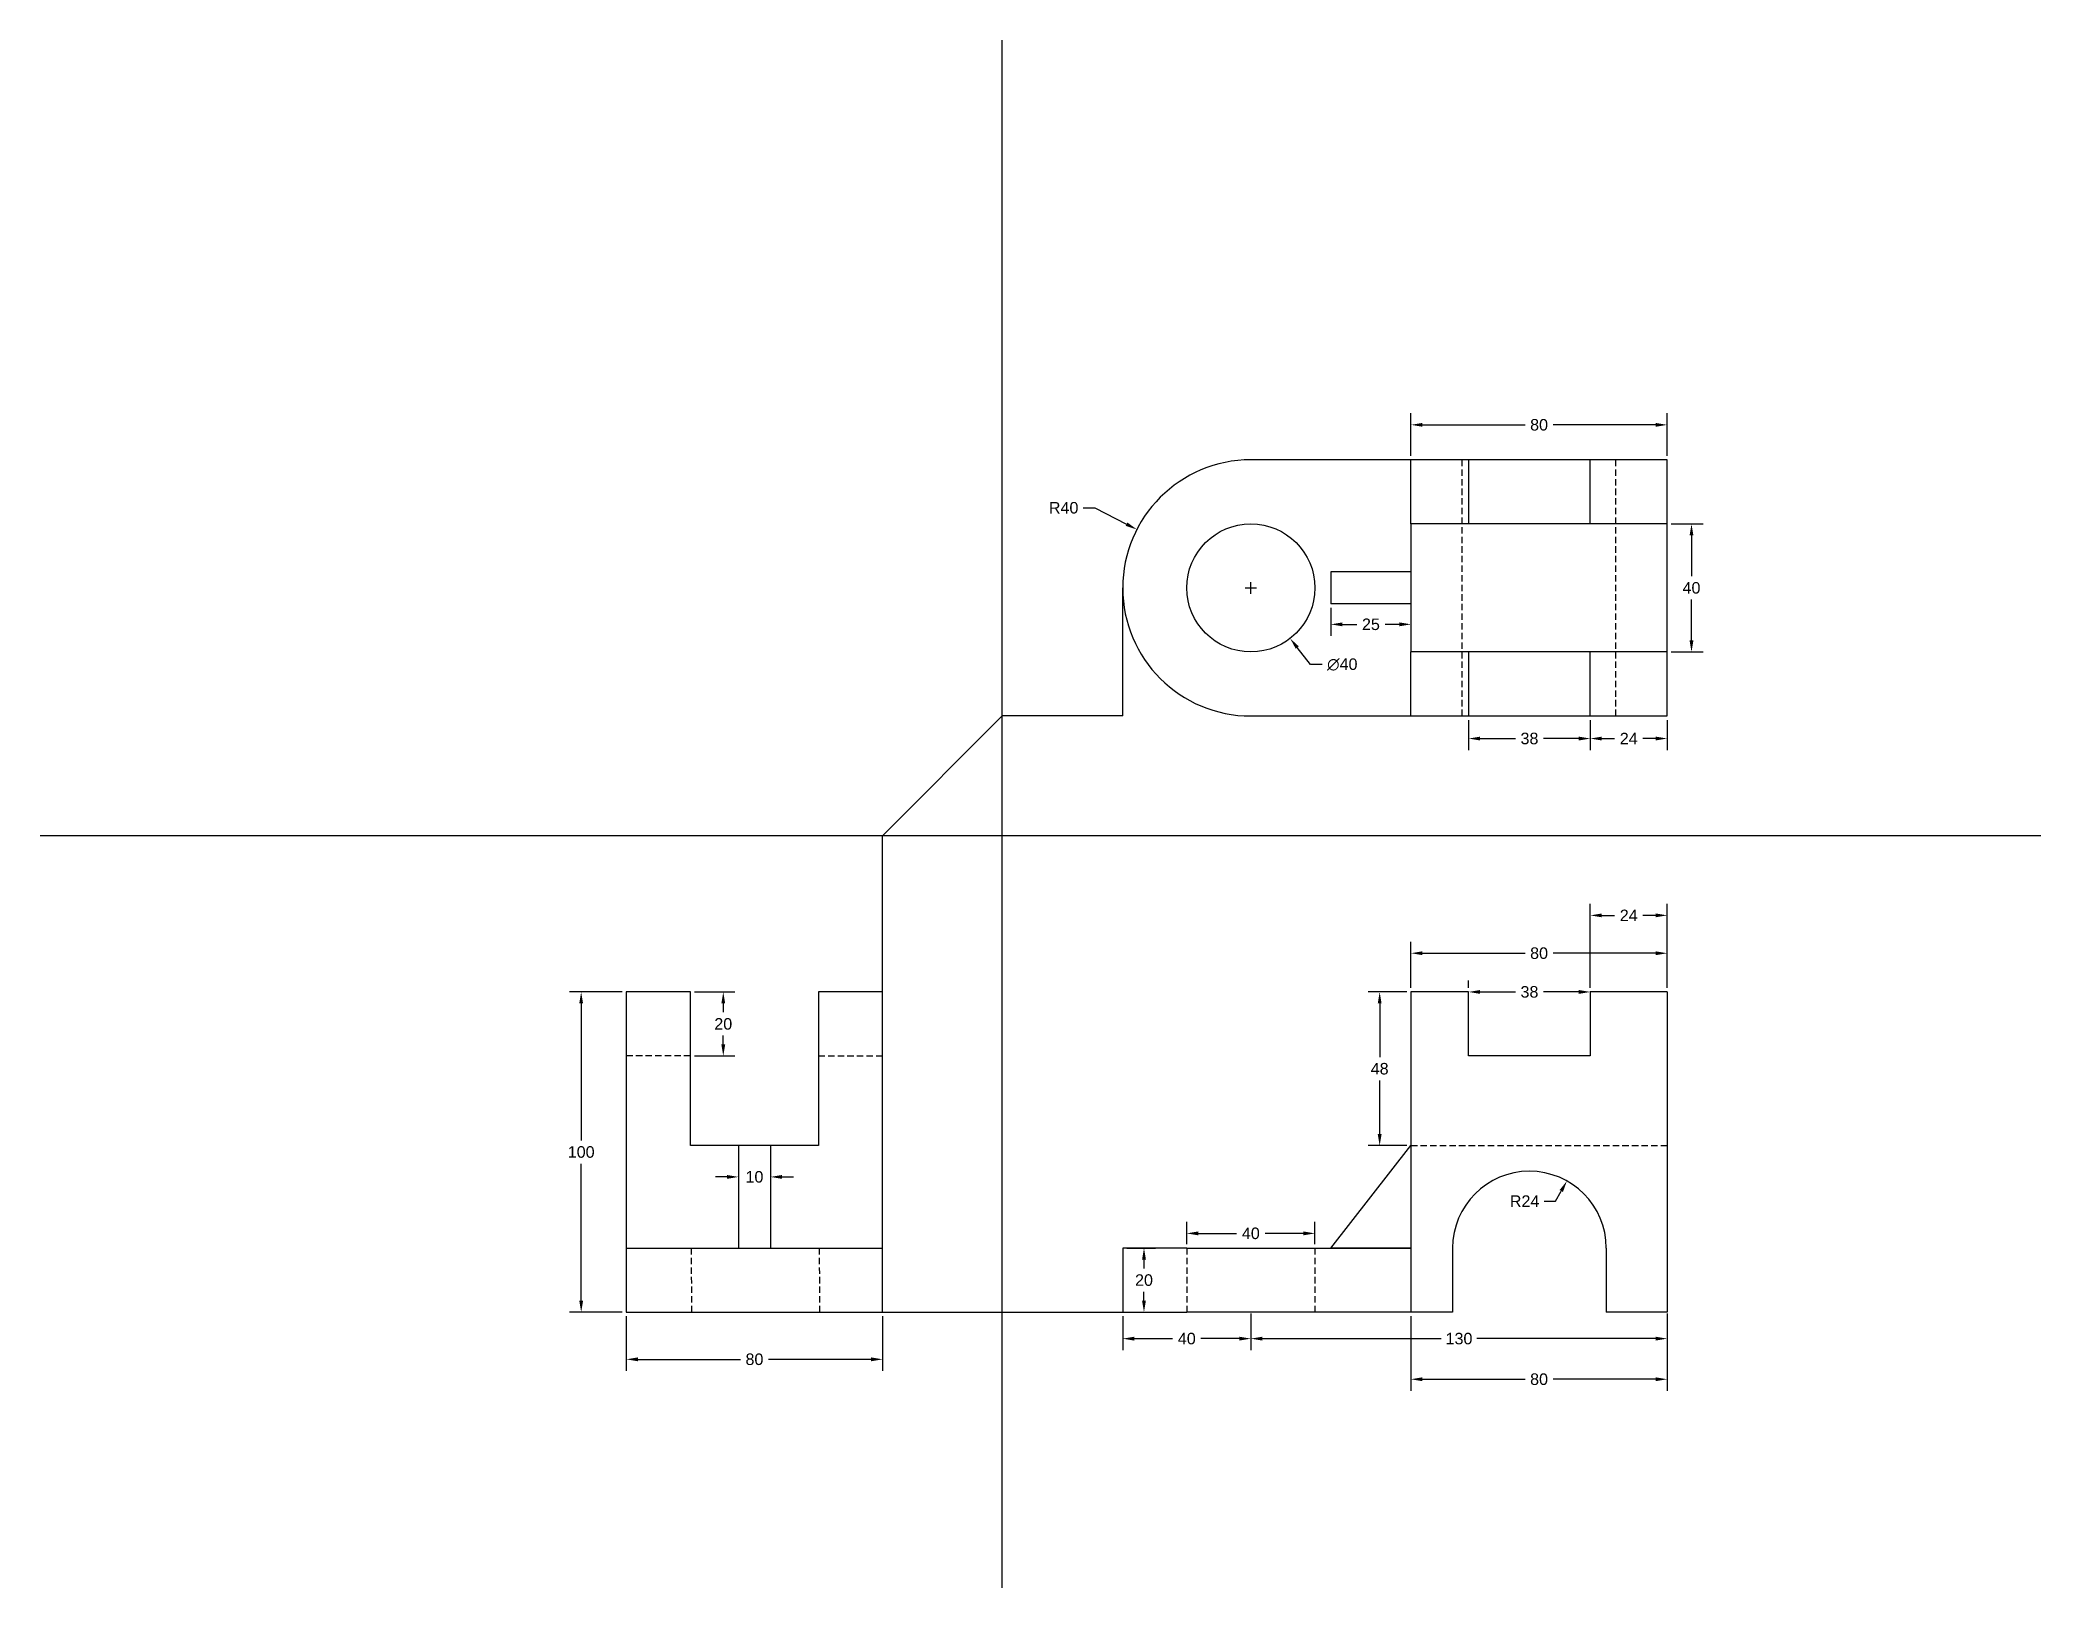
# Model space of a CAD drawing. Header units: inches. Extents: x 217 to 841, y 360 to 843.
import ezdxf

# ---------------------------------------------------------------- set-up
doc = ezdxf.new("R2010")
doc.units = ezdxf.units.IN
doc.header["$LTSCALE"] = 8
doc.header["$MEASUREMENT"] = 0
doc.linetypes.add('HIDDEN', pattern=[0.375, 0.25, -0.125])
for name, color, linetype in [('dymention', 1, 'Continuous'), ('hidden', 2, 'HIDDEN'), ('line', 5, 'Continuous')]:
    doc.layers.add(name, color=color, linetype=linetype)
doc.styles.get("Standard").update_dxf_attribs({"font": 'arial.ttf'})
doc.dimstyles.get("Standard").update_dxf_attribs({"dimscale": 20, "dimtxt": 0.18, "dimasz": 0.18, "dimexe": 0.18, "dimexo": 0.0625, "dimgap": 0.09, "dimtad": 0, "dimtih": 1, "dimtoh": 1, "dimdec": 0, "dimzin": 0, "dimdsep": 46, "dimtxsty": 'Standard', "dimcen": 0.09, "dimclrt": 4, "dimadec": 0, "dimazin": 0, "dimtfac": 1, "dimtdec": 0, "dimtofl": 0, "dimtmove": 0, "dimatfit": 3, "dimfxl": 1, "dimtolj": 1, "dimtzin": 0, "dimarcsym": 0})

# ---------------------------------------------------------------- blocks, each defined once
blk = doc.blocks.new('*D2')
at = {"layer": 'Defpoints', "color": 0, "transparency": 16777216}
for p in [(644.7, 446.04), (724.7, 446.04), (724.7, 425.09)]:
    blk.add_point(p, dxfattribs=at)
at = {"layer": 'dymention', "color": 0, "lineweight": -2, "transparency": 16777216}
for p, q in [((644.7, 444.79), (644.7, 421.49)), ((724.7, 444.79), (724.7, 421.49)), ((648.3, 425.09), (680.32, 425.09)), ((721.1, 425.09), (689.07, 425.09))]:
    blk.add_line(p, q, dxfattribs=at)
at = {"layer": 'dymention', "color": 0, "transparency": 16777216}
for points in [[(648.3, 425.69), (648.3, 424.49), (644.7, 425.09)], [(721.1, 425.69), (721.1, 424.49), (724.7, 425.09)]]:
    blk.add_solid(points, dxfattribs=at)
at = {"layer": 'dymention', "color": 4, "transparency": 16777216, "insert": (684.7, 425.09), "char_height": 3.6, "attachment_point": 5}
blk.add_mtext('\\A1;80', dxfattribs=at)
blk = doc.blocks.new('*D5')
at = {"layer": 'Defpoints', "color": 0, "transparency": 16777216}
for p in [(724.7, 558.13), (644.7, 546.04), (724.7, 546.04)]:
    blk.add_point(p, dxfattribs=at)
at = {"layer": 'dymention', "color": 0, "lineweight": -2, "transparency": 16777216}
for p, q in [((644.7, 547.29), (644.7, 561.73)), ((648.3, 558.13), (680.32, 558.13)), ((721.1, 558.13), (689.07, 558.13)), ((724.7, 547.29), (724.7, 561.73))]:
    blk.add_line(p, q, dxfattribs=at)
at = {"layer": 'dymention', "color": 0, "transparency": 16777216}
for points in [[(648.3, 558.73), (648.3, 557.53), (644.7, 558.13)], [(721.1, 558.73), (721.1, 557.53), (724.7, 558.13)]]:
    blk.add_solid(points, dxfattribs=at)
at = {"layer": 'dymention', "color": 4, "transparency": 16777216, "insert": (684.7, 558.13), "char_height": 3.6, "attachment_point": 5}
blk.add_mtext('\\A1;80', dxfattribs=at)
blk = doc.blocks.new('*D6')
at = {"layer": 'Defpoints', "color": 0, "transparency": 16777216}
for p in [(662.7, 546.04), (700.7, 546.04), (700.7, 546.04)]:
    blk.add_point(p, dxfattribs=at)
at = {"layer": 'dymention', "color": 0, "lineweight": -2, "transparency": 16777216}
for p, q in [((662.7, 547.29), (662.7, 549.64)), ((666.3, 546.04), (677.32, 546.04)), ((697.1, 546.04), (686.08, 546.04)), ((700.7, 547.29), (700.7, 549.64))]:
    blk.add_line(p, q, dxfattribs=at)
at = {"layer": 'dymention', "color": 0, "transparency": 16777216}
for points in [[(666.3, 546.64), (666.3, 545.44), (662.7, 546.04)], [(697.1, 546.64), (697.1, 545.44), (700.7, 546.04)]]:
    blk.add_solid(points, dxfattribs=at)
at = {"layer": 'dymention', "color": 4, "transparency": 16777216, "insert": (681.7, 546.04), "char_height": 3.6, "attachment_point": 5}
blk.add_mtext('\\A1;38', dxfattribs=at)
blk = doc.blocks.new('*D7')
at = {"layer": 'Defpoints', "color": 0, "transparency": 16777216}
for p in [(724.7, 569.95), (700.7, 546.04), (724.7, 546.04)]:
    blk.add_point(p, dxfattribs=at)
at = {"layer": 'dymention', "color": 0, "lineweight": -2, "transparency": 16777216}
for p, q in [((700.7, 547.29), (700.7, 573.55)), ((704.3, 569.95), (708.29, 569.95)), ((721.1, 569.95), (717.1, 569.95)), ((724.7, 547.29), (724.7, 573.55))]:
    blk.add_line(p, q, dxfattribs=at)
at = {"layer": 'dymention', "color": 0, "transparency": 16777216}
for points in [[(704.3, 570.55), (704.3, 569.35), (700.7, 569.95)], [(721.1, 570.55), (721.1, 569.35), (724.7, 569.95)]]:
    blk.add_solid(points, dxfattribs=at)
at = {"layer": 'dymention', "color": 4, "transparency": 16777216, "insert": (712.7, 569.95), "char_height": 3.6, "attachment_point": 5}
blk.add_mtext('\\A1;24', dxfattribs=at)
blk = doc.blocks.new('*D9')
at = {"layer": 'Defpoints', "color": 0, "transparency": 16777216}
for p in [(693.39, 487), (681.7, 466.04)]:
    blk.add_point(p, dxfattribs=at)
at = {"layer": 'dymention', "color": 0, "lineweight": -2, "transparency": 16777216}
for p, q in [((689.88, 480.71), (691.63, 483.86)), ((686.28, 480.71), (689.88, 480.71))]:
    blk.add_line(p, q, dxfattribs=at)
at = {"layer": 'dymention', "color": 0, "transparency": 16777216}
blk.add_solid([(691.11, 484.15), (692.16, 483.57), (693.39, 487)], dxfattribs=at)
at = {"layer": 'dymention', "color": 4, "transparency": 16777216, "insert": (680.19, 480.71), "char_height": 3.6, "attachment_point": 5}
blk.add_mtext('\\A1;R24', dxfattribs=at)
blk = doc.blocks.new('*D11')
at = {"layer": 'Defpoints', "color": 0, "transparency": 16777216}
for p in [(399.7, 446.04), (479.7, 446.04), (479.7, 431.31)]:
    blk.add_point(p, dxfattribs=at)
at = {"layer": 'dymention', "color": 0, "lineweight": -2, "transparency": 16777216}
for p, q in [((399.7, 444.79), (399.7, 427.71)), ((479.7, 444.79), (479.7, 427.71)), ((403.3, 431.31), (435.32, 431.31)), ((476.1, 431.31), (444.07, 431.31))]:
    blk.add_line(p, q, dxfattribs=at)
at = {"layer": 'dymention', "color": 0, "transparency": 16777216}
for points in [[(403.3, 431.91), (403.3, 430.71), (399.7, 431.31)], [(476.1, 431.91), (476.1, 430.71), (479.7, 431.31)]]:
    blk.add_solid(points, dxfattribs=at)
at = {"layer": 'dymention', "color": 4, "transparency": 16777216, "insert": (439.7, 431.31), "char_height": 3.6, "attachment_point": 5}
blk.add_mtext('\\A1;80', dxfattribs=at)
blk = doc.blocks.new('*D12')
at = {"layer": 'Defpoints', "color": 0, "transparency": 16777216}
for p in [(582.41, 687.99), (606.98, 656.43)]:
    blk.add_point(p, dxfattribs=at)
at = {"layer": 'dymention', "color": 0, "lineweight": -2, "transparency": 16777216}
for p, q in [((592.9, 672.21), (596.5, 672.21)), ((594.7, 670.41), (594.7, 674.01)), ((613.33, 648.28), (609.2, 653.59)), ((616.93, 648.28), (613.33, 648.28))]:
    blk.add_line(p, q, dxfattribs=at)
at = {"layer": 'dymention', "color": 0, "transparency": 16777216}
blk.add_solid([(609.67, 653.96), (608.72, 653.22), (606.98, 656.43)], dxfattribs=at)
at = {"layer": 'dymention', "color": 4, "transparency": 16777216, "insert": (623.26, 648.28), "char_height": 3.6, "attachment_point": 5}
blk.add_mtext('\\A1;∅40', dxfattribs=at)
blk = doc.blocks.new('*D13')
at = {"layer": 'Defpoints', "color": 0, "transparency": 16777216}
for p in [(619.7, 667.21), (644.7, 667.21), (644.7, 660.83)]:
    blk.add_point(p, dxfattribs=at)
at = {"layer": 'dymention', "color": 0, "lineweight": -2, "transparency": 16777216}
for p, q in [((619.7, 665.96), (619.7, 657.23)), ((644.7, 665.96), (644.7, 657.23)), ((623.3, 660.83), (627.77, 660.83)), ((641.1, 660.83), (636.62, 660.83))]:
    blk.add_line(p, q, dxfattribs=at)
at = {"layer": 'dymention', "color": 0, "transparency": 16777216}
for points in [[(623.3, 661.43), (623.3, 660.23), (619.7, 660.83)], [(641.1, 661.43), (641.1, 660.23), (644.7, 660.83)]]:
    blk.add_solid(points, dxfattribs=at)
at = {"layer": 'dymention', "color": 4, "transparency": 16777216, "insert": (632.2, 660.83), "char_height": 3.6, "attachment_point": 5}
blk.add_mtext('\\A1;25', dxfattribs=at)
blk = doc.blocks.new('*D14')
at = {"layer": 'Defpoints', "color": 0, "transparency": 16777216}
for p in [(644.7, 546.04), (634.93, 498.04), (644.7, 498.04)]:
    blk.add_point(p, dxfattribs=at)
at = {"layer": 'dymention', "color": 0, "lineweight": -2, "transparency": 16777216}
for p, q in [((643.45, 546.04), (631.33, 546.04)), ((634.93, 542.44), (634.93, 525.68)), ((634.93, 501.64), (634.93, 518.4)), ((643.45, 498.04), (631.33, 498.04))]:
    blk.add_line(p, q, dxfattribs=at)
at = {"layer": 'dymention', "color": 0, "transparency": 16777216}
for points in [[(634.33, 542.44), (635.53, 542.44), (634.93, 546.04)], [(634.33, 501.64), (635.53, 501.64), (634.93, 498.04)]]:
    blk.add_solid(points, dxfattribs=at)
at = {"layer": 'dymention', "color": 4, "transparency": 16777216, "insert": (634.93, 522.04), "char_height": 3.6, "attachment_point": 5}
blk.add_mtext('\\A1;48', dxfattribs=at)
blk = doc.blocks.new('*D15')
at = {"layer": 'Defpoints', "color": 0, "transparency": 16777216}
for p in [(399.7, 546.04), (385.6, 446.04), (399.7, 446.04)]:
    blk.add_point(p, dxfattribs=at)
at = {"layer": 'dymention', "color": 0, "lineweight": -2, "transparency": 16777216}
for p, q in [((398.45, 546.04), (382, 546.04)), ((385.6, 542.44), (385.6, 499.68)), ((385.6, 449.64), (385.6, 492.4)), ((398.45, 446.04), (382, 446.04))]:
    blk.add_line(p, q, dxfattribs=at)
at = {"layer": 'dymention', "color": 0, "transparency": 16777216}
for points in [[(385, 542.44), (386.2, 542.44), (385.6, 546.04)], [(385, 449.64), (386.2, 449.64), (385.6, 446.04)]]:
    blk.add_solid(points, dxfattribs=at)
at = {"layer": 'dymention', "color": 4, "transparency": 16777216, "insert": (385.6, 496.04), "char_height": 3.6, "attachment_point": 5}
blk.add_mtext('\\A1;100', dxfattribs=at)
blk = doc.blocks.new('*D16')
at = {"layer": 'Defpoints', "color": 0, "transparency": 16777216}
for p in [(419.7, 546.04), (419.7, 526.04), (429.97, 526.04)]:
    blk.add_point(p, dxfattribs=at)
at = {"layer": 'dymention', "color": 0, "lineweight": -2, "transparency": 16777216}
for p, q in [((420.95, 546.04), (433.57, 546.04)), ((429.97, 542.44), (429.97, 539.68)), ((429.97, 529.64), (429.97, 532.4)), ((420.95, 526.04), (433.57, 526.04))]:
    blk.add_line(p, q, dxfattribs=at)
at = {"layer": 'dymention', "color": 0, "transparency": 16777216}
for points in [[(429.37, 542.44), (430.57, 542.44), (429.97, 546.04)], [(429.37, 529.64), (430.57, 529.64), (429.97, 526.04)]]:
    blk.add_solid(points, dxfattribs=at)
at = {"layer": 'dymention', "color": 4, "transparency": 16777216, "insert": (429.97, 536.04), "char_height": 3.6, "attachment_point": 5}
blk.add_mtext('\\A1;20', dxfattribs=at)
blk = doc.blocks.new('*D17')
at = {"layer": 'Defpoints', "color": 0, "transparency": 16777216}
for p in [(724.7, 692.21), (724.7, 652.21), (732.3, 652.21)]:
    blk.add_point(p, dxfattribs=at)
at = {"layer": 'dymention', "color": 0, "lineweight": -2, "transparency": 16777216}
for p, q in [((725.95, 692.21), (735.9, 692.21)), ((732.3, 688.61), (732.3, 675.85)), ((732.3, 655.81), (732.3, 668.57)), ((725.95, 652.21), (735.9, 652.21))]:
    blk.add_line(p, q, dxfattribs=at)
at = {"layer": 'dymention', "color": 0, "transparency": 16777216}
for points in [[(731.7, 688.61), (732.9, 688.61), (732.3, 692.21)], [(731.7, 655.81), (732.9, 655.81), (732.3, 652.21)]]:
    blk.add_solid(points, dxfattribs=at)
at = {"layer": 'dymention', "color": 4, "transparency": 16777216, "insert": (732.3, 672.21), "char_height": 3.6, "attachment_point": 5}
blk.add_mtext('\\A1;40', dxfattribs=at)
blk = doc.blocks.new('*D18')
at = {"layer": 'Defpoints', "color": 0, "transparency": 16777216}
for p in [(700.7, 632.21), (724.7, 632.21), (724.7, 625.17)]:
    blk.add_point(p, dxfattribs=at)
at = {"layer": 'dymention', "color": 0, "lineweight": -2, "transparency": 16777216}
for p, q in [((700.7, 630.96), (700.7, 621.57)), ((704.3, 625.17), (708.29, 625.17)), ((721.1, 625.17), (717.1, 625.17)), ((724.7, 630.96), (724.7, 621.57))]:
    blk.add_line(p, q, dxfattribs=at)
at = {"layer": 'dymention', "color": 0, "transparency": 16777216}
for points in [[(704.3, 625.77), (704.3, 624.57), (700.7, 625.17)], [(721.1, 625.77), (721.1, 624.57), (724.7, 625.17)]]:
    blk.add_solid(points, dxfattribs=at)
at = {"layer": 'dymention', "color": 4, "transparency": 16777216, "insert": (712.7, 625.17), "char_height": 3.6, "attachment_point": 5}
blk.add_mtext('\\A1;24', dxfattribs=at)
blk = doc.blocks.new('*D20')
at = {"layer": 'Defpoints', "color": 0, "transparency": 16777216}
for p in [(662.7, 632.21), (700.7, 632.21), (700.7, 625.17)]:
    blk.add_point(p, dxfattribs=at)
at = {"layer": 'dymention', "color": 0, "lineweight": -2, "transparency": 16777216}
for p, q in [((662.7, 630.96), (662.7, 621.57)), ((666.3, 625.17), (677.32, 625.17)), ((697.1, 625.17), (686.08, 625.17)), ((700.7, 630.96), (700.7, 621.57))]:
    blk.add_line(p, q, dxfattribs=at)
at = {"layer": 'dymention', "color": 0, "transparency": 16777216}
for points in [[(666.3, 625.77), (666.3, 624.57), (662.7, 625.17)], [(697.1, 625.77), (697.1, 624.57), (700.7, 625.17)]]:
    blk.add_solid(points, dxfattribs=at)
at = {"layer": 'dymention', "color": 4, "transparency": 16777216, "insert": (681.7, 625.17), "char_height": 3.6, "attachment_point": 5}
blk.add_mtext('\\A1;38', dxfattribs=at)
blk = doc.blocks.new('*D21')
at = {"layer": 'Defpoints', "color": 0, "transparency": 16777216}
for p in [(724.7, 723.13), (644.7, 712.21), (724.7, 712.21)]:
    blk.add_point(p, dxfattribs=at)
at = {"layer": 'dymention', "color": 0, "lineweight": -2, "transparency": 16777216}
for p, q in [((644.7, 713.46), (644.7, 726.73)), ((724.7, 713.46), (724.7, 726.73)), ((648.3, 723.13), (680.32, 723.13)), ((721.1, 723.13), (689.07, 723.13))]:
    blk.add_line(p, q, dxfattribs=at)
at = {"layer": 'dymention', "color": 0, "transparency": 16777216}
for points in [[(648.3, 723.73), (648.3, 722.53), (644.7, 723.13)], [(721.1, 723.73), (721.1, 722.53), (724.7, 723.13)]]:
    blk.add_solid(points, dxfattribs=at)
at = {"layer": 'dymention', "color": 4, "transparency": 16777216, "insert": (684.7, 723.13), "char_height": 3.6, "attachment_point": 5}
blk.add_mtext('\\A1;80', dxfattribs=at)
blk = doc.blocks.new('*D22')
at = {"layer": 'Defpoints', "color": 0, "transparency": 16777216}
for p in [(434.7, 498.04), (444.7, 498.04), (444.7, 488.28)]:
    blk.add_point(p, dxfattribs=at)
at = {"layer": 'dymention', "color": 0, "lineweight": -2, "transparency": 16777216}
for p, q in [((434.7, 496.79), (434.7, 484.68)), ((444.7, 496.79), (444.7, 484.68)), ((431.1, 488.28), (427.5, 488.28)), ((448.3, 488.28), (451.9, 488.28))]:
    blk.add_line(p, q, dxfattribs=at)
at = {"layer": 'dymention', "color": 0, "transparency": 16777216}
for points in [[(431.1, 488.88), (431.1, 487.68), (434.7, 488.28)], [(448.3, 488.88), (448.3, 487.68), (444.7, 488.28)]]:
    blk.add_solid(points, dxfattribs=at)
at = {"layer": 'dymention', "color": 4, "transparency": 16777216, "insert": (439.7, 488.28), "char_height": 3.6, "attachment_point": 5}
blk.add_mtext('\\A1;10', dxfattribs=at)
blk = doc.blocks.new('*D23')
at = {"layer": 'Defpoints', "color": 0, "transparency": 16777216}
for p in [(614.7, 470.64), (574.7, 466.04), (614.7, 466.04)]:
    blk.add_point(p, dxfattribs=at)
at = {"layer": 'dymention', "color": 0, "lineweight": -2, "transparency": 16777216}
for p, q in [((574.7, 467.29), (574.7, 474.24)), ((578.3, 470.64), (590.25, 470.64)), ((611.1, 470.64), (599.14, 470.64)), ((614.7, 467.29), (614.7, 474.24))]:
    blk.add_line(p, q, dxfattribs=at)
at = {"layer": 'dymention', "color": 0, "transparency": 16777216}
for points in [[(578.3, 471.24), (578.3, 470.04), (574.7, 470.64)], [(611.1, 471.24), (611.1, 470.04), (614.7, 470.64)]]:
    blk.add_solid(points, dxfattribs=at)
at = {"layer": 'dymention', "color": 4, "transparency": 16777216, "insert": (594.7, 470.64), "char_height": 3.6, "attachment_point": 5}
blk.add_mtext('\\A1;40', dxfattribs=at)
blk = doc.blocks.new('*D24')
at = {"layer": 'Defpoints', "color": 0, "transparency": 16777216}
for p in [(554.7, 466.04), (554.7, 446.04), (561.34, 446.04)]:
    blk.add_point(p, dxfattribs=at)
at = {"layer": 'dymention', "color": 0, "lineweight": -2, "transparency": 16777216}
for p, q in [((555.95, 466.04), (564.94, 466.04)), ((561.34, 462.44), (561.34, 459.68)), ((561.34, 449.64), (561.34, 452.4)), ((555.95, 446.04), (564.94, 446.04))]:
    blk.add_line(p, q, dxfattribs=at)
at = {"layer": 'dymention', "color": 0, "transparency": 16777216}
for points in [[(560.74, 462.44), (561.94, 462.44), (561.34, 466.04)], [(560.74, 449.64), (561.94, 449.64), (561.34, 446.04)]]:
    blk.add_solid(points, dxfattribs=at)
at = {"layer": 'dymention', "color": 4, "transparency": 16777216, "insert": (561.34, 456.04), "char_height": 3.6, "attachment_point": 5}
blk.add_mtext('\\A1;20', dxfattribs=at)
blk = doc.blocks.new('*D25')
at = {"layer": 'Defpoints', "color": 0, "transparency": 16777216}
for p in [(594.7, 446.83), (724.7, 446.83), (594.7, 437.77)]:
    blk.add_point(p, dxfattribs=at)
at = {"layer": 'dymention', "color": 0, "lineweight": -2, "transparency": 16777216}
for p, q in [((594.7, 445.58), (594.7, 434.17)), ((724.7, 445.58), (724.7, 434.17)), ((598.3, 437.77), (654.1, 437.77)), ((721.1, 437.77), (665.3, 437.77))]:
    blk.add_line(p, q, dxfattribs=at)
at = {"layer": 'dymention', "color": 0, "transparency": 16777216}
for points in [[(598.3, 438.37), (598.3, 437.17), (594.7, 437.77)], [(721.1, 438.37), (721.1, 437.17), (724.7, 437.77)]]:
    blk.add_solid(points, dxfattribs=at)
at = {"layer": 'dymention', "color": 4, "transparency": 16777216, "insert": (659.7, 437.77), "char_height": 3.6, "attachment_point": 5}
blk.add_mtext('\\A1;130', dxfattribs=at)
blk = doc.blocks.new('*D26')
at = {"layer": 'Defpoints', "color": 0, "transparency": 16777216}
for p in [(554.7, 446.04), (594.7, 445.7), (554.7, 437.77)]:
    blk.add_point(p, dxfattribs=at)
at = {"layer": 'dymention', "color": 0, "lineweight": -2, "transparency": 16777216}
for p, q in [((554.7, 444.79), (554.7, 434.17)), ((594.7, 444.45), (594.7, 434.17)), ((558.3, 437.77), (570.25, 437.77)), ((591.1, 437.77), (579.14, 437.77))]:
    blk.add_line(p, q, dxfattribs=at)
at = {"layer": 'dymention', "color": 0, "transparency": 16777216}
for points in [[(558.3, 438.37), (558.3, 437.17), (554.7, 437.77)], [(591.1, 438.37), (591.1, 437.17), (594.7, 437.77)]]:
    blk.add_solid(points, dxfattribs=at)
at = {"layer": 'dymention', "color": 4, "transparency": 16777216, "insert": (574.7, 437.77), "char_height": 3.6, "attachment_point": 5}
blk.add_mtext('\\A1;40', dxfattribs=at)
blk = doc.blocks.new('*D27')
at = {"layer": 'Defpoints', "color": 0, "transparency": 16777216}
for p in [(559.1, 690.46), (594.7, 672.21)]:
    blk.add_point(p, dxfattribs=at)
at = {"layer": 'dymention', "color": 0, "lineweight": -2, "transparency": 16777216}
for p, q in [((542.35, 697.21), (545.95, 697.21)), ((545.95, 697.21), (555.9, 692.1)), ((592.9, 672.21), (596.5, 672.21)), ((594.7, 670.41), (594.7, 674.01))]:
    blk.add_line(p, q, dxfattribs=at)
at = {"layer": 'dymention', "color": 0, "transparency": 16777216}
blk.add_solid([(556.17, 692.64), (555.63, 691.57), (559.1, 690.46)], dxfattribs=at)
at = {"layer": 'dymention', "color": 4, "transparency": 16777216, "insert": (536.25, 697.21), "char_height": 3.6, "attachment_point": 5}
blk.add_mtext('\\A1;R40', dxfattribs=at)

msp = doc.modelspace()

# ---------------------------------------------------------------- linework, layer by layer
for p, q in [((724.7, 712.21), (594.7, 712.21)), ((644.7, 692.21), (644.7, 712.21)), ((662.7, 712.21), (662.7, 692.21)), ((700.7, 692.21), (700.7, 712.21)), ((724.7, 632.21), (724.7, 712.21)), ((724.7, 692.21), (644.7, 692.21)), ((644.7, 692.21), (644.7, 652.21)), ((644.7, 677.21), (619.7, 677.21)), ((619.7, 677.21), (619.7, 667.21)), ((644.7, 667.21), (619.7, 667.21)), ((724.7, 652.21), (644.7, 652.21)), ((644.7, 632.21), (644.7, 652.21)), ((662.7, 652.21), (662.7, 632.21)), ((700.7, 632.21), (700.7, 652.21)), ((594.7, 632.21), (724.7, 632.21)), ((419.7, 546.04), (399.7, 546.04)), ((399.7, 546.04), (399.7, 446.04)), ((419.7, 498.04), (419.7, 546.04)), ((479.7, 546.04), (459.7, 546.04)), ((459.7, 546.04), (459.7, 498.04)), ((479.7, 446.04), (479.7, 546.04)), ((662.7, 546.04), (644.7, 546.04)), ((644.7, 546.04), (644.7, 446.04)), ((662.7, 526.04), (662.7, 546.04)), ((724.7, 546.04), (700.7, 546.04)), ((700.7, 546.04), (700.7, 526.04)), ((724.7, 546.04), (724.7, 446.04)), ((700.7, 526.04), (662.7, 526.04)), ((399.7, 498.04), (399.7, 466.04)), ((459.7, 498.04), (419.7, 498.04)), ((434.7, 498.04), (434.7, 466.04)), ((444.7, 498.04), (444.7, 466.04)), ((619.7, 466.04), (644.7, 498.04)), ((399.7, 466.04), (479.7, 466.04)), ((554.7, 466.04), (554.7, 446.04)), ((574.7, 466.04), (554.7, 466.04)), ((574.7, 466.04), (644.7, 466.04)), ((644.7, 466.04), (619.7, 466.04)), ((657.7, 466.04), (657.7, 446.04)), ((705.7, 466.04), (705.7, 446.04)), ((399.7, 446.04), (479.7, 446.04)), ((554.7, 446.04), (574.7, 446.04)), ((657.7, 446.04), (574.7, 446.04)), ((724.7, 446.04), (705.7, 446.04))]:
    msp.add_line(p, q)
msp.add_circle((594.7, 672.21), 20)
for centre, radius, start, end in [((594.7, 672.21), 40, 90, 270), ((681.7, 466.04), 24, 0, 180)]:
    msp.add_arc(centre, radius, start, end)
at = {"layer": 'hidden'}
for p, q in [((660.7, 632.21), (660.7, 712.21)), ((708.7, 632.21), (708.7, 712.21)), ((419.7, 526.04), (399.7, 526.04)), ((459.7, 526.04), (479.7, 526.04)), ((459.7, 498.18), (459.7, 498.11)), ((644.7, 498.04), (724.7, 498.04)), ((419.92, 466.04), (420.07, 445.9)), ((459.92, 466.04), (460.06, 446.18)), ((574.7, 466.04), (574.7, 446.04)), ((614.7, 466.04), (614.7, 446.04)), ((614.7, 466.04), (614.7, 446.04))]:
    msp.add_line(p, q, dxfattribs=at)
at = {"layer": 'line'}
for p, q in [((517.07, 359.91), (517.07, 843.3)), ((554.7, 632.21), (554.7, 672.21)), ((479.7, 594.84), (517.07, 632.21)), ((554.7, 632.21), (517.07, 632.21)), ((841.42, 594.84), (216.62, 594.84)), ((479.7, 546.04), (479.7, 594.84)), ((479.7, 446.04), (554.7, 446.04))]:
    msp.add_line(p, q, dxfattribs=at)

# ---------------------------------------------------------------- dimensions: what is measured, and where the dimension line sits
at = {"layer": 'dymention'}
for base, p1, p2, picture, middle in [((724.7, 723.13), (644.7, 712.21), (724.7, 712.21), '*D21', (684.7, 723.13)), ((644.7, 660.83), (619.7, 667.21), (644.7, 667.21), '*D13', (632.2, 660.83)), ((700.7, 625.17), (662.7, 632.21), (700.7, 632.21), '*D20', (681.7, 625.17)), ((724.7, 625.17), (700.7, 632.21), (724.7, 632.21), '*D18', (712.7, 625.17)), ((724.7, 569.95), (700.7, 546.04), (724.7, 546.04), '*D7', (712.7, 569.95)), ((724.7, 558.13), (644.7, 546.04), (724.7, 546.04), '*D5', (684.7, 558.13)), ((700.7, 546.04), (662.7, 546.04), (700.7, 546.04), '*D6', (681.7, 546.04)), ((444.7, 488.28), (434.7, 498.04), (444.7, 498.04), '*D22', (439.7, 488.28)), ((614.7, 470.64), (574.7, 466.04), (614.7, 466.04), '*D23', (594.7, 470.64)), ((479.7, 431.31), (399.7, 446.04), (479.7, 446.04), '*D11', (439.7, 431.31)), ((554.7, 437.77), (594.7, 445.7), (554.7, 446.04), '*D26', (574.7, 437.77)), ((594.7, 437.77), (724.7, 446.83), (594.7, 446.83), '*D25', (659.7, 437.77)), ((724.7, 425.09), (644.7, 446.04), (724.7, 446.04), '*D2', (684.7, 425.09))]:
    dim = msp.add_linear_dim(base=base, p1=p1, p2=p2, dimstyle='Standard', dxfattribs=at)
    dim.commit()
    dim.dimension.update_dxf_attribs({"geometry": picture, "text_midpoint": middle})
for center, mpoint, picture, middle in [((594.7, 672.21), (559.1, 690.46), '*D27', (536.25, 697.21)), ((681.7, 466.04), (693.39, 487), '*D9', (680.19, 480.71))]:
    dim = msp.add_radius_dim(center=center, mpoint=mpoint, dimstyle='Standard', dxfattribs=at)
    dim.commit()
    dim.dimension.update_dxf_attribs({"geometry": picture, "text_midpoint": middle, "dimtype": 164})
dim = msp.add_diameter_dim_2p(p1=(582.41, 687.99), p2=(606.98, 656.43), dimstyle='Standard', dxfattribs=at)
dim.commit()
dim.dimension.update_dxf_attribs({"geometry": '*D12', "text_midpoint": (623.26, 648.28), "dimtype": 163})
for base, p1, p2, picture, middle in [((732.3, 652.21), (724.7, 692.21), (724.7, 652.21), '*D17', (732.3, 672.21)), ((385.6, 446.04), (399.7, 546.04), (399.7, 446.04), '*D15', (385.6, 496.04)), ((429.97, 526.04), (419.7, 546.04), (419.7, 526.04), '*D16', (429.97, 536.04)), ((634.93, 498.04), (644.7, 546.04), (644.7, 498.04), '*D14', (634.93, 522.04)), ((561.34, 446.04), (554.7, 466.04), (554.7, 446.04), '*D24', (561.34, 456.04))]:
    dim = msp.add_linear_dim(base=base, p1=p1, p2=p2, angle=90, dimstyle='Standard', dxfattribs=at)
    dim.commit()
    dim.dimension.update_dxf_attribs({"geometry": picture, "text_midpoint": middle})

doc.saveas('drawing.dxf')
